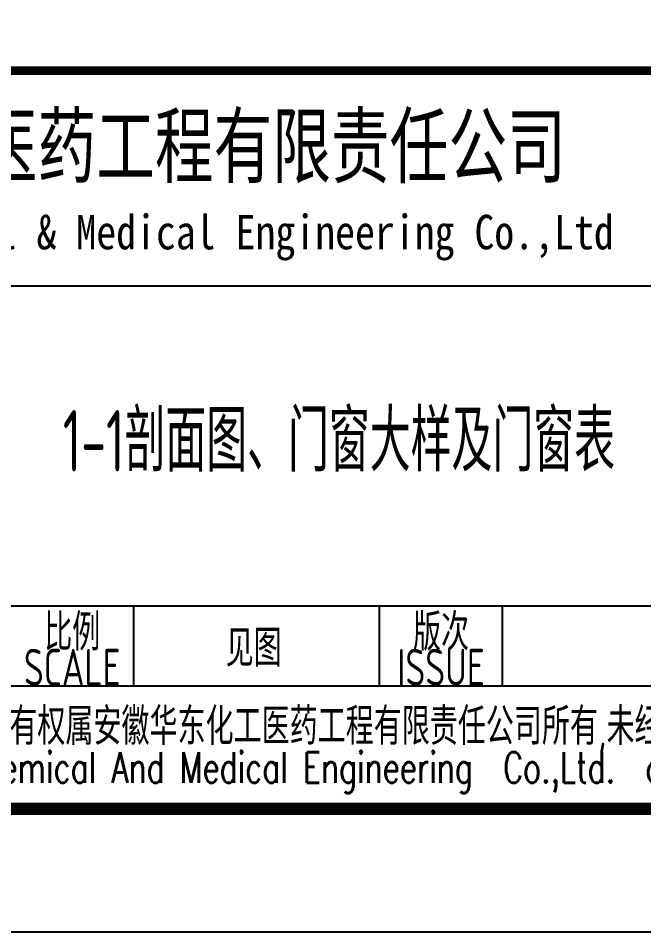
# Model space of a CAD drawing. Extents: x 4267484 to 4395158, y -674551 to -235742.
# Drawn here: x 4371718 to 4376806, y -674551 to -667125 of the extents above; entities that cross this region are included whole.
import ezdxf
from ezdxf.enums import TextEntityAlignment as Align

# ---------------------------------------------------------------- set-up
doc = ezdxf.new("R2010")
doc.units = 0
doc.header["$LTSCALE"] = 1000
doc.header["$MEASUREMENT"] = 0
doc.layers.get('0').update_dxf_attribs({"linetype": 'CONTINUOUS'})
doc.layers.add('PUB_TITLE', color=4, linetype='CONTINUOUS')
doc.styles.add('AHD', font='sceie.shx', dxfattribs={"width": 0.7, "bigfont": 'sceic.shx'})
doc.styles.add('ECEC_TQ', font='txt_l.shx', dxfattribs={"bigfont": 'hztxt_l.shx'})
doc.styles.add('sceie', font='sceie.shx', dxfattribs={"bigfont": 'sceic.shx'})
doc.styles.add('宋体', font='', dxfattribs={"width": 0.7})
doc.styles.get('宋体').set_extended_font_data('SimSun')

msp = doc.modelspace()

# ---------------------------------------------------------------- linework, layer by layer
for p, q in [((4366157.7, -669301), (4377157.7, -669301)), ((4371657.7, -671901), (4384157.7, -671901)), ((4372657.7, -672551), (4372657.7, -671901)), ((4374657.7, -672551), (4374657.7, -671901)), ((4375657.7, -672551), (4375657.7, -671901)), ((4366157.7, -672551), (4384157.7, -672551)), ((4366157.7, -673551), (4384157.7, -673551))]:
    msp.add_line(p, q)
at = {"const_width": 70}
msp.add_lwpolyline([(4384157.7, -667551), (4366157.7, -667551)], dxfattribs=at)
at = {"layer": 'PUB_TITLE', "color": 4}
msp.add_lwpolyline([(4301057.7, -674551), (4385157.7, -674551), (4385157.7, -615151), (4301057.7, -615151)], close=True, dxfattribs=at)
at = {"layer": 'PUB_TITLE', "color": 4, "const_width": 100}
msp.add_lwpolyline([(4303557.7, -673551), (4384157.7, -673551), (4384157.7, -616151), (4303557.7, -616151)], close=True, dxfattribs=at)

# ---------------------------------------------------------------- texts
for s, height, style, width, p in [('安徽华东化工医药工程有限责任公司', 500, '宋体', 0.7, (4372352.6, -668151)), ('Anhui Huadong Chemical & Medical Engineering Co.,Ltd', 280, '宋体', 0.85, (4372352.6, -668901)), ('1-1剖面图、门窗大样及门窗表', 500, 'AHD', 0.7, (4374326.6, -670532.7)), ('比例', 300, 'sceie', 0.8, (4372157.7, -672101)), ('版次', 300, 'sceie', 0.8, (4375157.7, -672101)), ('见图', 300, 'sceie', 0.8, (4373633.6, -672238)), ('SCALE', 300, 'sceie', 0.8, (4372157.7, -672401)), ('ISSUE', 300, 'sceie', 0.8, (4375157.7, -672401)), ('本文件专有权属安徽华东化工医药工程有限责任公司所有,未经许可不得复制或转让给第三方', 300, 'sceie', 0.8, (4375328.8, -672899.9)), ('The proprietary right of this document belongs to Anhui Huadong Chemical And Medical Engineering  Co.,Ltd.  and any replication or transfer to the 3rd. side is forbidden without its permission. ', 250, 'ECEC_TQ', 0.72, (4375157.7, -673251))]:
    msp.add_text(s, height=height, dxfattribs=dict(style=style, width=width)).set_placement(p, align=Align.MIDDLE)

doc.saveas('drawing.dxf')
